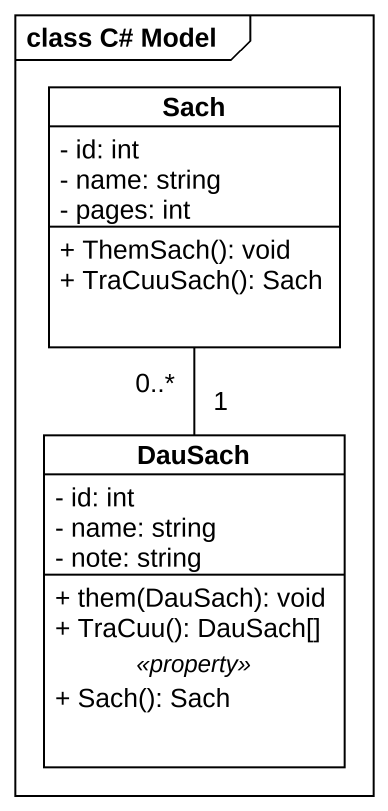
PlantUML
@startuml
mainframe class C# Model
hide circle
hide empty members
skinparam classAttributeIconSize 0
class Sach {
  - id: int
  - name: string
  - pages: int
  + ThemSach(): void
  + TraCuuSach(): Sach
}
class DauSach {
  - id: int
  - name: string
  - note: string
  --
  + them(DauSach): void
  + TraCuu(): DauSach[]
  .. <<property>> ..
  + Sach(): Sach
}
DauSach "1" -up- "0..*" Sach
@enduml
